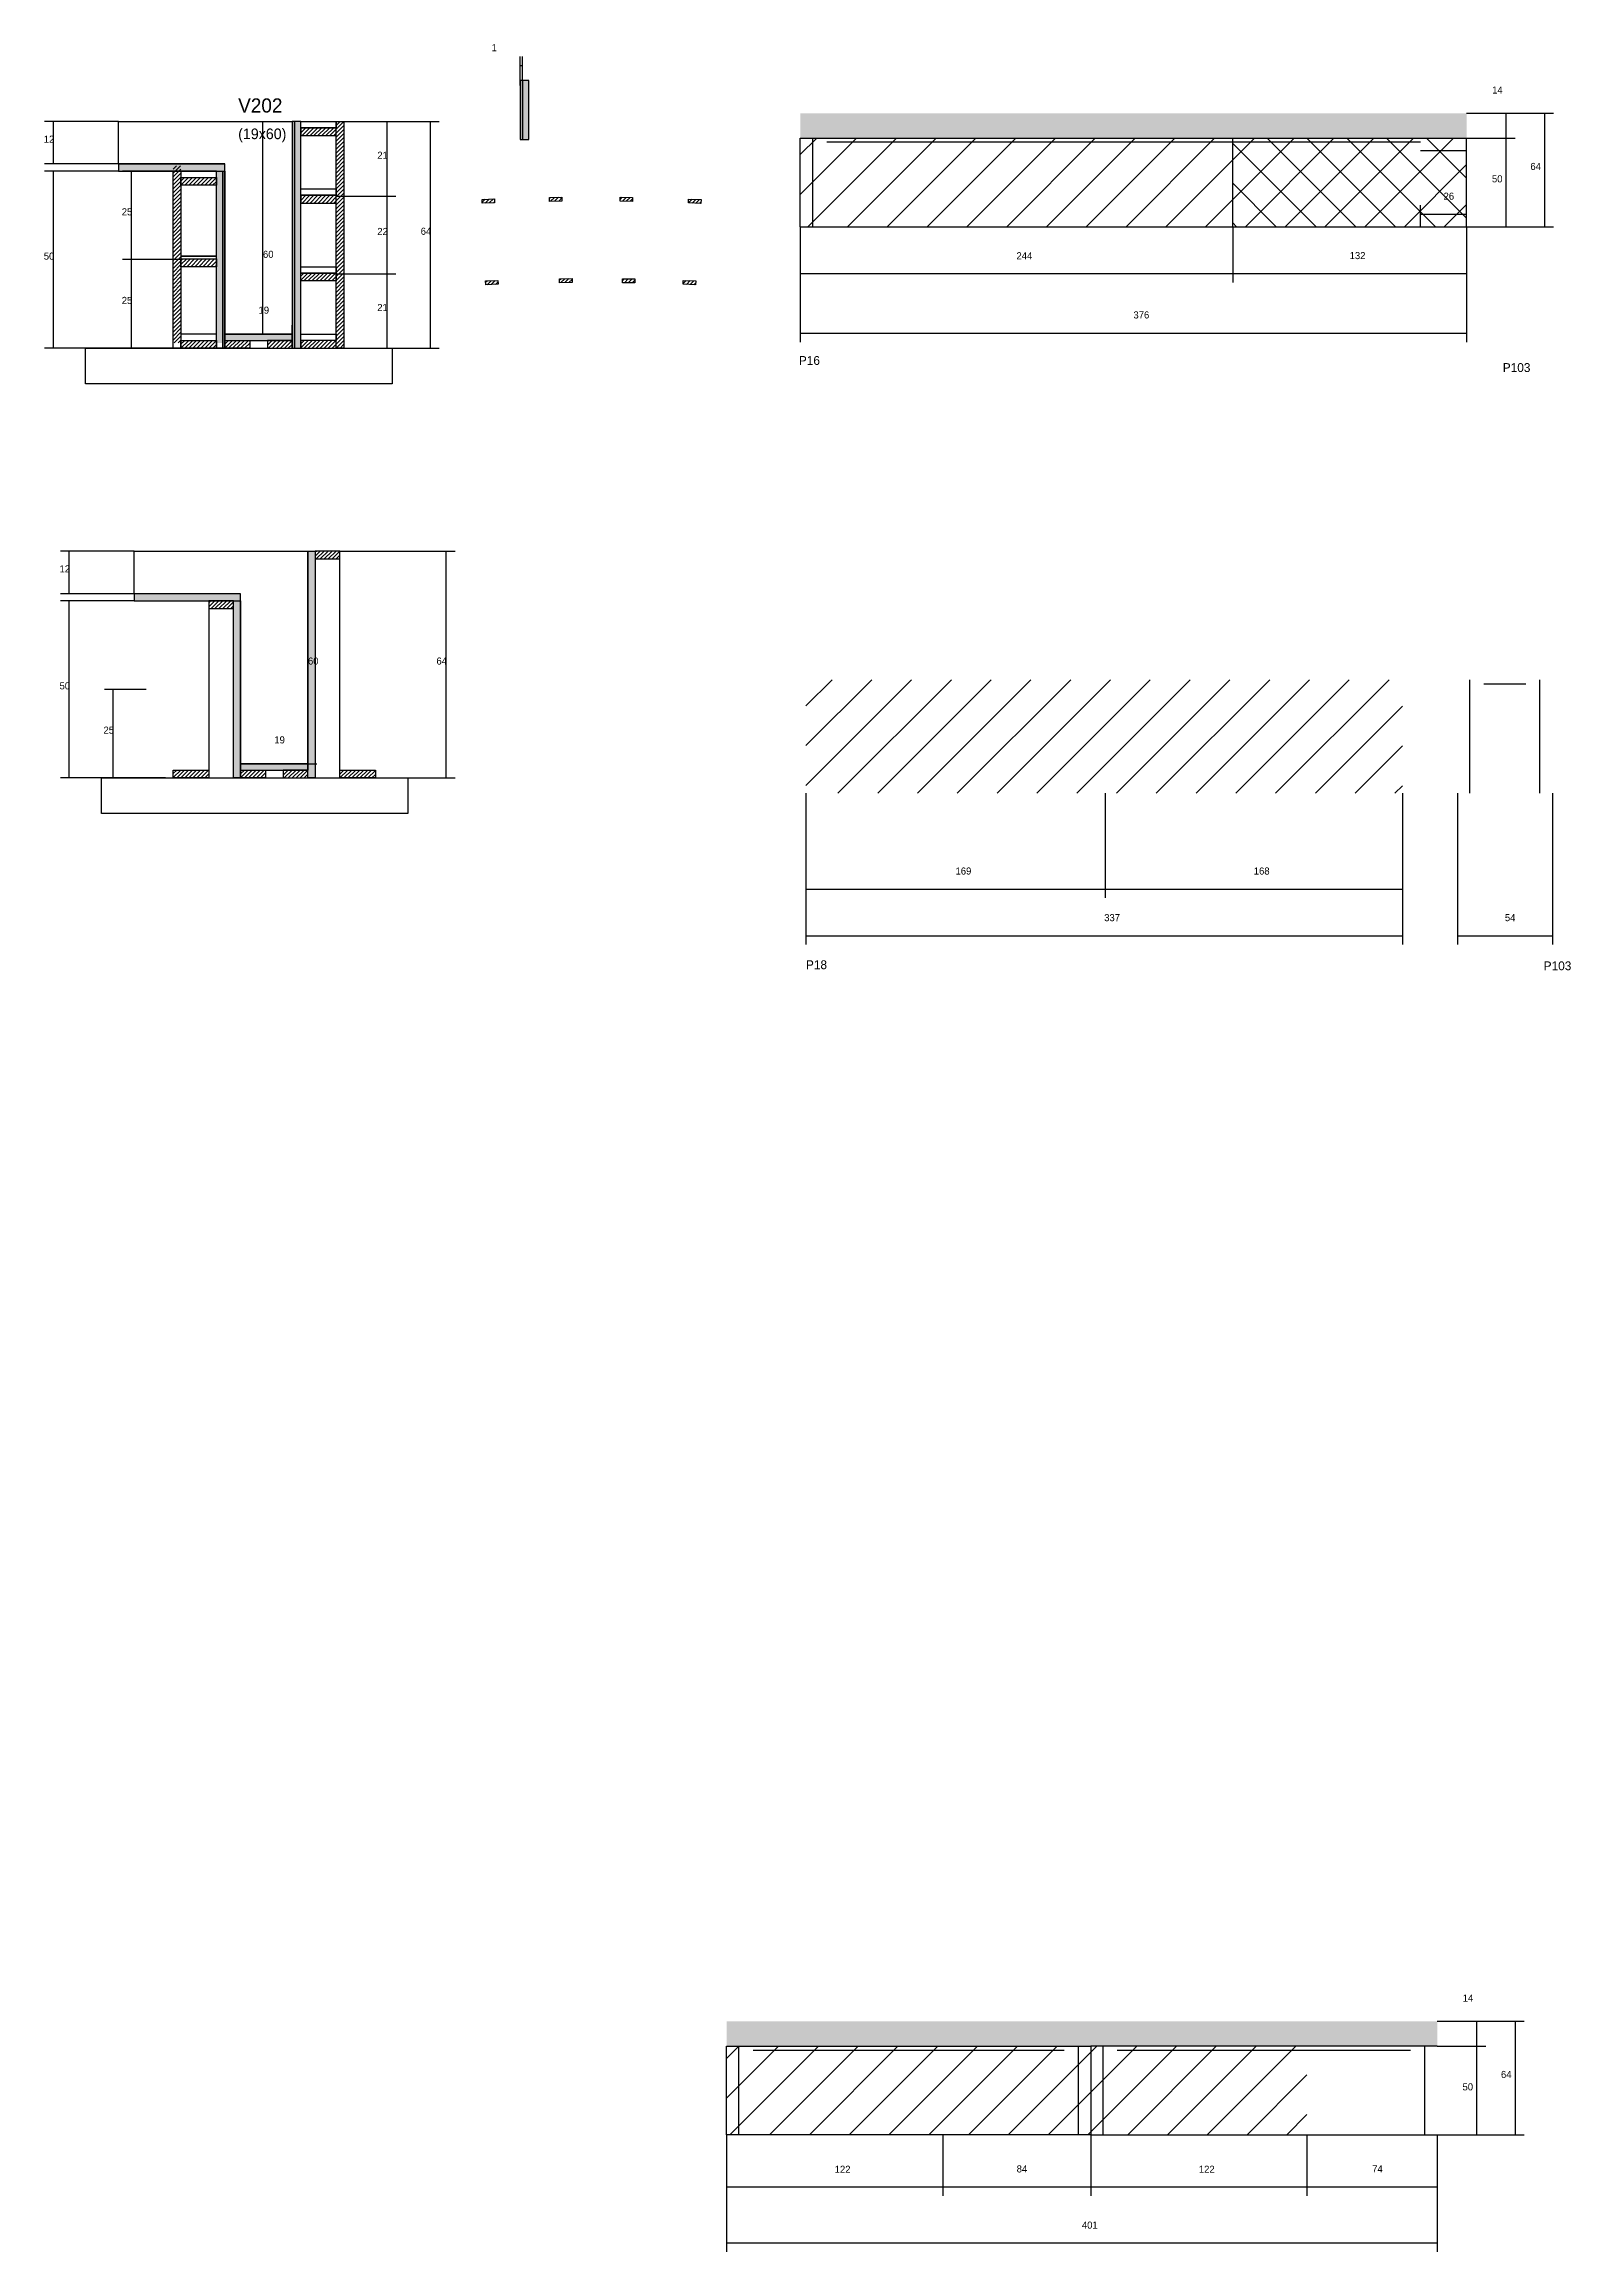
# Model space of a CAD drawing. Header units: metres. Extents: x 6022 to 8885, y 10176 to 11488.
# Drawn here: x 7587 to 8448, y 10242 to 11488 of the extents above; entities that cross this region are included whole.
import ezdxf

# ---------------------------------------------------------------- set-up
doc = ezdxf.new("R2010")
doc.units = ezdxf.units.M
for name, color, linetype in [('CONCRETO', 251, 'Continuous'), ('COTA', 241, 'Continuous'), ('Hachura', 253, 'Continuous'), ('Madeira', 126, 'Continuous'), ('NOMENCLATURA', 7, 'Continuous'), ('Painéis', 200, 'Continuous'), ('REAPROVEITAMENTO', 251, 'Continuous'), ('SARR_2.2x7', 40, 'Continuous'), ('Texto Seção', 7, 'Continuous')]:
    doc.layers.add(name, color=color, linetype=linetype)

msp = doc.modelspace()

# ---------------------------------------------------------------- hatches: boundary and pattern name
at = {"layer": 'COTA'}
h = msp.add_hatch(dxfattribs=at)
h.set_pattern_fill('AR-CONC', scale=0.03)
h.paths.add_polyline_path([(8389.2, 11449), (8389.2, 11435), (8389.2, 11435), (8013.2, 11435), (8013.2, 11435), (8013.2, 11449), (8013.2, 11449), (8389.2, 11449)])
h = msp.add_hatch(dxfattribs=at)
h.set_pattern_fill('AR-CONC', scale=0.03)
h.paths.add_polyline_path([(8372.6, 10372.3), (7971.6, 10372.3), (7971.6, 10372.3), (7971.6, 10358.3), (7971.6, 10358.3), (8372.6, 10358.3), (8372.6, 10358.3), (8372.6, 10372.3)])
at = {"layer": 'Hachura'}
h = msp.add_hatch(color=8, dxfattribs=at)
h.dxf.hatch_style = 1
h.paths.add_polyline_path([(7860, 11467.5), (7856.4, 11467.5), (7856.4, 11467.5), (7856.4, 11434.2), (7856.4, 11434.2), (7860, 11434.2), (7860, 11434.2), (7860, 11467.5)])
h = msp.add_hatch(color=8, dxfattribs=at)
h.dxf.hatch_style = 1
h.paths.add_polyline_path([(7731.3, 11444.4), (7727.7, 11444.4), (7727.7, 11444.4), (7727.7, 11316.4), (7727.7, 11316.4), (7731.3, 11316.4), (7731.3, 11316.4), (7731.3, 11444.4)])
h = msp.add_hatch(dxfattribs=at)
h.set_pattern_fill('ANSI31', scale=0.5)
h.paths.add_polyline_path([(7751.3, 11436.4), (7751.3, 11440.8), (7751.3, 11440.8), (7731.3, 11440.8), (7731.3, 11440.8), (7731.3, 11436.4), (7731.3, 11436.4), (7751.3, 11436.4)])
h = msp.add_hatch(dxfattribs=at)
h.set_pattern_fill('ANSI31', scale=0.5)
h.paths.add_polyline_path([(7751.3, 11444.4), (7755.7, 11444.4), (7755.7, 11444.4), (7755.7, 11316.4), (7755.7, 11316.4), (7751.3, 11316.4), (7751.3, 11316.4), (7751.3, 11444.4)])
h = msp.add_hatch(color=8, dxfattribs=at)
h.dxf.hatch_style = 1
h.paths.add_polyline_path([(7688.5, 11416.4), (7688.5, 11420.4), (7688.5, 11420.4), (7628.5, 11420.4), (7628.5, 11420.4), (7628.5, 11416.4), (7628.5, 11416.4), (7688.5, 11416.4)])
h = msp.add_hatch(dxfattribs=at)
h.set_pattern_fill('ANSI31', scale=0.5)
h.paths.add_polyline_path([(7659.3, 11419.4), (7663.7, 11419.4), (7663.7, 11419.4), (7663.7, 11319.4), (7663.7, 11319.4), (7659.3, 11319.4), (7659.3, 11319.4), (7659.3, 11419.4)])
h = msp.add_hatch(dxfattribs=at)
h.set_pattern_fill('ANSI31', scale=0.5)
h.paths.add_polyline_path([(7663.7, 11408.4), (7663.7, 11412.8), (7663.7, 11412.8), (7683.7, 11412.8), (7683.7, 11412.8), (7683.7, 11408.4), (7683.7, 11408.4), (7663.7, 11408.4)])
h = msp.add_hatch(color=8, dxfattribs=at)
h.dxf.hatch_style = 1
h.paths.add_polyline_path([(7683.7, 11419.4), (7687.3, 11419.4), (7687.3, 11419.4), (7687.3, 11319.4), (7687.3, 11319.4), (7683.7, 11319.4), (7683.7, 11319.4), (7683.7, 11419.4)])
h = msp.add_hatch(dxfattribs=at)
h.set_pattern_fill('ANSI31', scale=0.5)
h.paths.add_polyline_path([(7751.3, 11398.3), (7751.3, 11402.7), (7751.3, 11402.7), (7731.3, 11402.7), (7731.3, 11402.7), (7731.3, 11398.3), (7731.3, 11398.3), (7751.3, 11398.3)])
h = msp.add_hatch(dxfattribs=at)
h.set_pattern_fill('ANSI31', scale=0.5)
h.paths.add_polyline_path([(7833.7, 11398.2), (7833.6, 11400.4), (7833.6, 11400.4), (7840.6, 11400.7), (7840.6, 11400.7), (7840.6, 11398.5), (7840.6, 11398.5), (7833.7, 11398.2)])
h = msp.add_hatch(dxfattribs=at)
h.set_pattern_fill('ANSI31', scale=0.5)
h.paths.add_polyline_path([(7871.7, 11399.3), (7871.7, 11401.5), (7871.7, 11401.5), (7878.7, 11401.6), (7878.7, 11401.6), (7878.7, 11399.4), (7878.7, 11399.4), (7871.7, 11399.3)])
h = msp.add_hatch(dxfattribs=at)
h.set_pattern_fill('ANSI31', scale=0.5)
h.paths.add_polyline_path([(7911.6, 11399.4), (7911.6, 11401.6), (7911.6, 11401.6), (7918.6, 11401.5), (7918.6, 11401.5), (7918.6, 11399.3), (7918.6, 11399.3), (7911.6, 11399.4)])
h = msp.add_hatch(dxfattribs=at)
h.set_pattern_fill('ANSI31', scale=0.5)
h.paths.add_polyline_path([(7950.1, 11398.4), (7950.2, 11400.6), (7950.2, 11400.6), (7957.2, 11400.3), (7957.2, 11400.3), (7957.1, 11398.1), (7957.1, 11398.1), (7950.1, 11398.4)])
h = msp.add_hatch(dxfattribs=at)
h.set_pattern_fill('ANSI31', scale=0.5)
h.paths.add_polyline_path([(7663.7, 11362.4), (7663.7, 11366.8), (7663.7, 11366.8), (7683.7, 11366.8), (7683.7, 11366.8), (7683.7, 11362.4), (7683.7, 11362.4), (7663.7, 11362.4)])
h = msp.add_hatch(dxfattribs=at)
h.set_pattern_fill('ANSI31', scale=0.5)
h.paths.add_polyline_path([(7731.3, 11354.4), (7731.3, 11358.8), (7731.3, 11358.8), (7751.3, 11358.8), (7751.3, 11358.8), (7751.3, 11354.4), (7751.3, 11354.4), (7731.3, 11354.4)])
h = msp.add_hatch(dxfattribs=at)
h.set_pattern_fill('ANSI31', scale=0.5)
h.paths.add_polyline_path([(7835.7, 11352.2), (7835.6, 11354.4), (7835.6, 11354.4), (7842.6, 11354.7), (7842.6, 11354.7), (7842.7, 11352.5), (7842.7, 11352.5), (7835.7, 11352.2)])
h = msp.add_hatch(dxfattribs=at)
h.set_pattern_fill('ANSI31', scale=0.5)
h.paths.add_polyline_path([(7877.4, 11353.4), (7877.4, 11355.6), (7877.4, 11355.6), (7884.4, 11355.7), (7884.4, 11355.7), (7884.4, 11353.5), (7884.4, 11353.5), (7877.4, 11353.4)])
h = msp.add_hatch(dxfattribs=at)
h.set_pattern_fill('ANSI31', scale=0.5)
h.paths.add_polyline_path([(7912.8, 11353.4), (7912.8, 11355.6), (7912.8, 11355.6), (7919.8, 11355.5), (7919.8, 11355.5), (7919.8, 11353.3), (7919.8, 11353.3), (7912.8, 11353.4)])
h = msp.add_hatch(dxfattribs=at)
h.set_pattern_fill('ANSI31', scale=0.5)
h.paths.add_polyline_path([(7947.1, 11352.5), (7947.2, 11354.7), (7947.2, 11354.7), (7954.2, 11354.4), (7954.2, 11354.4), (7954.1, 11352.2), (7954.1, 11352.2), (7947.1, 11352.5)])
h = msp.add_hatch(color=8, dxfattribs=at)
h.dxf.hatch_style = 1
h.paths.add_polyline_path([(7726.5, 11320.8), (7726.5, 11324.4), (7726.5, 11324.4), (7688.5, 11324.4), (7688.5, 11324.4), (7688.5, 11320.8), (7688.5, 11320.8), (7726.5, 11320.8)])
h = msp.add_hatch(dxfattribs=at)
h.set_pattern_fill('ANSI31', scale=0.5)
h.paths.add_polyline_path([(7663.7, 11316.4), (7663.7, 11320.8), (7663.7, 11320.8), (7683.7, 11320.8), (7683.7, 11320.8), (7683.7, 11316.4), (7683.7, 11316.4), (7663.7, 11316.4)])
h = msp.add_hatch(dxfattribs=at)
h.set_pattern_fill('ANSI31', scale=0.5)
h.paths.add_polyline_path([(7688.5, 11316.4), (7688.5, 11320.8), (7688.5, 11320.8), (7702.5, 11320.8), (7702.5, 11320.8), (7702.5, 11316.4), (7702.5, 11316.4), (7688.5, 11316.4)])
h = msp.add_hatch(dxfattribs=at)
h.set_pattern_fill('ANSI31', scale=0.5)
h.paths.add_polyline_path([(7726.5, 11316.4), (7726.5, 11320.8), (7726.5, 11320.8), (7712.5, 11320.8), (7712.5, 11320.8), (7712.5, 11316.4), (7712.5, 11316.4), (7726.5, 11316.4)])
h = msp.add_hatch(dxfattribs=at)
h.set_pattern_fill('ANSI31', scale=0.5)
h.paths.add_polyline_path([(7751.3, 11316.4), (7751.3, 11320.8), (7751.3, 11320.8), (7731.3, 11320.8), (7731.3, 11320.8), (7731.3, 11316.4), (7731.3, 11316.4), (7751.3, 11316.4)])
h = msp.add_hatch(color=8, dxfattribs=at)
h.dxf.hatch_style = 1
h.paths.add_polyline_path([(7735.4, 11201.9), (7739.4, 11201.9), (7739.4, 11201.9), (7739.4, 11073.9), (7739.4, 11073.9), (7735.4, 11073.9), (7735.4, 11073.9), (7735.4, 11201.9)])
h = msp.add_hatch(dxfattribs=at)
h.set_pattern_fill('ANSI31', scale=0.5)
h.paths.add_polyline_path([(7753.4, 11197.5), (7753.4, 11201.9), (7753.4, 11201.9), (7739.4, 11201.9), (7739.4, 11201.9), (7739.4, 11197.5), (7739.4, 11197.5), (7753.4, 11197.5)])
h = msp.add_hatch(color=8, dxfattribs=at)
h.dxf.hatch_style = 1
h.paths.add_polyline_path([(7697.4, 11173.9), (7697.4, 11177.9), (7697.4, 11177.9), (7637.4, 11177.9), (7637.4, 11177.9), (7637.4, 11173.9), (7637.4, 11173.9), (7697.4, 11173.9)])
h = msp.add_hatch(dxfattribs=at)
h.set_pattern_fill('ANSI31', scale=0.5)
h.paths.add_polyline_path([(7693.4, 11169.5), (7693.4, 11173.9), (7693.4, 11173.9), (7679.4, 11173.9), (7679.4, 11173.9), (7679.4, 11169.5), (7679.4, 11169.5), (7693.4, 11169.5)])
h = msp.add_hatch(color=8, dxfattribs=at)
h.dxf.hatch_style = 1
h.paths.add_polyline_path([(7693.4, 11173.9), (7697.4, 11173.9), (7697.4, 11173.9), (7697.4, 11073.9), (7697.4, 11073.9), (7693.4, 11073.9), (7693.4, 11073.9), (7693.4, 11173.9)])
h = msp.add_hatch(dxfattribs=at)
h.set_pattern_fill('ANSI31', scale=0.5)
h.paths.add_polyline_path([(7659.4, 11073.9), (7659.4, 11078.3), (7659.4, 11078.3), (7679.4, 11078.3), (7679.4, 11078.3), (7679.4, 11073.9), (7679.4, 11073.9), (7659.4, 11073.9)])
h = msp.add_hatch(color=8, dxfattribs=at)
h.dxf.hatch_style = 1
h.paths.add_polyline_path([(7735.4, 11078.3), (7735.4, 11081.9), (7735.4, 11081.9), (7697.4, 11081.9), (7697.4, 11081.9), (7697.4, 11078.3), (7697.4, 11078.3), (7735.4, 11078.3)])
h = msp.add_hatch(dxfattribs=at)
h.set_pattern_fill('ANSI31', scale=0.5)
h.paths.add_polyline_path([(7697.4, 11073.9), (7697.4, 11078.3), (7697.4, 11078.3), (7711.4, 11078.3), (7711.4, 11078.3), (7711.4, 11073.9), (7711.4, 11073.9), (7697.4, 11073.9)])
h = msp.add_hatch(dxfattribs=at)
h.set_pattern_fill('ANSI31', scale=0.5)
h.paths.add_polyline_path([(7735.4, 11073.9), (7735.4, 11078.3), (7735.4, 11078.3), (7721.4, 11078.3), (7721.4, 11078.3), (7721.4, 11073.9), (7721.4, 11073.9), (7735.4, 11073.9)])
h = msp.add_hatch(dxfattribs=at)
h.set_pattern_fill('ANSI31', scale=0.5)
h.paths.add_polyline_path([(7753.4, 11073.9), (7753.4, 11078.3), (7753.4, 11078.3), (7773.4, 11078.3), (7773.4, 11078.3), (7773.4, 11073.9), (7773.4, 11073.9), (7753.4, 11073.9)])
at = {"layer": 'REAPROVEITAMENTO'}
h = msp.add_hatch(dxfattribs=at)
h.set_pattern_fill('ANSI31', scale=5)
h.paths.add_polyline_path([(8013.2, 11435), (8013.2, 11385), (8013.2, 11385), (8257.2, 11385), (8257.2, 11385), (8257.2, 11435), (8257.2, 11435), (8013.2, 11435)])
h = msp.add_hatch(dxfattribs=at)
h.set_pattern_fill('ANSI37', scale=5)
h.paths.add_polyline_path([(8257.2, 11435), (8257.2, 11385), (8257.2, 11385), (8389.2, 11385), (8389.2, 11385), (8389.2, 11435), (8389.2, 11435), (8257.2, 11435)])
h = msp.add_hatch(dxfattribs=at)
h.set_pattern_fill('ANSI31', scale=5)
h.paths.add_polyline_path([(8016.4, 11129.3), (8016.4, 11065.3), (8016.4, 11065.3), (8353, 11065.3), (8353, 11065.3), (8353, 11129.3), (8353, 11129.3), (8016.4, 11129.3)])
h = msp.add_hatch(dxfattribs=at)
h.set_pattern_fill('ANSI31', scale=5)
h.paths.add_polyline_path([(7971.6, 10358.3), (7971.6, 10308.3), (7971.6, 10308.3), (8299.1, 10308.3), (8299.1, 10308.3), (8299.1, 10358.3), (8299.1, 10358.3), (7971.6, 10358.3)])

# ---------------------------------------------------------------- linework, layer by layer
at = {"layer": 'CONCRETO'}
for points in [[(7688.5, 11420.4), (7628.5, 11420.4), (7628.5, 11444.4), (7688.5, 11444.4), (7688.5, 11444.4), (7726.5, 11444.4), (7726.5, 11320.8), (7726.5, 11320.8), (7726.5, 11324.4), (7688.5, 11324.4)], [(7697.4, 11177.9), (7637.4, 11177.9), (7637.4, 11201.9), (7697.4, 11201.9), (7697.4, 11201.9), (7735.4, 11201.9), (7735.4, 11078.3), (7735.4, 11078.3), (7735.4, 11081.9), (7697.4, 11081.9)]]:
    msp.add_lwpolyline(points, close=True, dxfattribs=at)
at = {"layer": 'COTA'}
for p, q in [((7855.2, 11464.7), (7855.2, 11481)), ((7855.2, 11476), (7856.4, 11476)), ((7856.4, 11464.7), (7856.4, 11481)), ((8389.2, 11449), (8416.6, 11449)), ((8389.2, 11449), (8438.3, 11449)), ((8411.6, 11435), (8411.6, 11449)), ((8433.3, 11385), (8433.3, 11449)), ((7628.5, 11444.4), (7586.8, 11444.4)), ((7591.8, 11420.4), (7591.8, 11444.4)), ((7688.5, 11444.4), (7715, 11444.4)), ((7710, 11324.4), (7710, 11444.4)), ((7744.5, 11444.4), (7809.5, 11444.4)), ((7751.3, 11444.4), (7785, 11444.4)), ((7780, 11402.3), (7780, 11444.4)), ((7804.5, 11316.4), (7804.5, 11444.4)), ((8389.2, 11435), (8416.6, 11435)), ((8389.2, 11435), (8416.6, 11435)), ((8411.6, 11385), (8411.6, 11435)), ((7628.5, 11420.4), (7586.8, 11420.4)), ((7628.5, 11416.4), (7586.8, 11416.4)), ((7591.8, 11316.4), (7591.8, 11416.4)), ((7663.7, 11416.4), (7630.8, 11416.4)), ((7635.8, 11366.4), (7635.8, 11416.4)), ((7751.3, 11402.3), (7785, 11402.3)), ((7751.3, 11402.3), (7785, 11402.3)), ((7780, 11358.4), (7780, 11402.3)), ((8363.2, 11385), (8363.2, 11397.1)), ((8363.2, 11392.1), (8389.2, 11392.1)), ((8389.2, 11385), (8389.2, 11397.1)), ((8013.2, 11385), (8013.2, 11353.5)), ((8013.2, 11385), (8013.2, 11319.9)), ((8257.2, 11385), (8257.2, 11353.5)), ((8257.2, 11385), (8257.2, 11353.5)), ((8389.2, 11385), (8389.2, 11353.5)), ((8389.2, 11385), (8389.2, 11319.9)), ((8389.2, 11385), (8416.6, 11385)), ((8389.2, 11385), (8438.3, 11385)), ((7663.7, 11366.4), (7630.8, 11366.4)), ((7663.7, 11366.4), (7630.8, 11366.4)), ((7635.8, 11316.4), (7635.8, 11366.4)), ((7751.3, 11358.4), (7785, 11358.4)), ((7751.3, 11358.4), (7785, 11358.4)), ((7780, 11316.4), (7780, 11358.4)), ((8013.2, 11358.5), (8257.2, 11358.5)), ((8257.2, 11358.5), (8389.2, 11358.5)), ((7688.5, 11316.4), (7688.5, 11329.4)), ((7688.5, 11324.4), (7715, 11324.4)), ((7688.5, 11324.4), (7726.5, 11324.4)), ((7726.5, 11316.4), (7726.5, 11329.4)), ((8013.2, 11324.9), (8389.2, 11324.9)), ((7639.3, 11316.4), (7586.8, 11316.4)), ((7663.7, 11316.4), (7630.8, 11316.4)), ((7744.5, 11316.4), (7809.5, 11316.4)), ((7751.3, 11316.4), (7785, 11316.4)), ((7637.4, 11201.9), (7595.7, 11201.9)), ((7600.7, 11177.9), (7600.7, 11201.9)), ((7697.4, 11201.9), (7740.4, 11201.9)), ((7735.4, 11081.9), (7735.4, 11201.9)), ((7753.4, 11201.9), (7818.4, 11201.9)), ((7813.4, 11073.9), (7813.4, 11201.9)), ((7637.4, 11177.9), (7595.7, 11177.9)), ((7637.4, 11173.9), (7595.7, 11173.9)), ((7600.7, 11073.9), (7600.7, 11173.9)), ((7644.1, 11123.9), (7620.5, 11123.9)), ((7625.5, 11073.9), (7625.5, 11123.9)), ((7697.4, 11073.9), (7697.4, 11086.9)), ((7697.4, 11081.9), (7740.4, 11081.9)), ((7697.4, 11081.9), (7735.4, 11081.9)), ((7735.4, 11073.9), (7735.4, 11086.9)), ((7655, 11073.9), (7595.7, 11073.9)), ((7644.1, 11073.9), (7620.5, 11073.9)), ((7753.4, 11073.9), (7818.4, 11073.9)), ((8016.4, 11065.3), (8016.4, 11006.2)), ((8016.4, 11065.3), (8016.4, 10979.9)), ((8185.2, 11065.3), (8185.2, 11006.2)), ((8185.2, 11065.3), (8185.2, 11006.2)), ((8353, 11065.3), (8353, 11006.2)), ((8353, 11065.3), (8353, 10979.9)), ((8384, 11065.3), (8384, 10979.9)), ((8437.6, 11065.3), (8437.6, 10979.9)), ((8016.4, 11011.2), (8185.2, 11011.2)), ((8185.2, 11011.2), (8353, 11011.2)), ((8016.4, 10984.9), (8353, 10984.9)), ((8384, 10984.9), (8437.6, 10984.9)), ((8372.6, 10372.3), (8400, 10372.3)), ((8372.6, 10372.3), (8421.7, 10372.3)), ((8395, 10358.3), (8395, 10372.3)), ((8416.7, 10308.3), (8416.7, 10372.3)), ((8372.6, 10358.3), (8400, 10358.3)), ((8372.6, 10358.3), (8400, 10358.3)), ((8395, 10308.3), (8395, 10358.3)), ((7971.6, 10308.3), (7971.6, 10273.8)), ((8093.6, 10308.3), (8093.6, 10273.8)), ((8093.6, 10308.3), (8093.6, 10273.8)), ((8177.1, 10308.3), (8177.1, 10273.8)), ((8177.1, 10308.3), (8177.1, 10273.8)), ((8299.1, 10308.3), (8299.1, 10273.8)), ((8372.6, 10308.3), (8400, 10308.3)), ((8372.6, 10308.3), (8421.7, 10308.3)), ((7971.6, 10278.8), (8093.6, 10278.8)), ((8093.6, 10278.8), (8177.1, 10278.8)), ((8177.1, 10278.8), (8299.1, 10278.8))]:
    msp.add_line(p, q, dxfattribs=at)
at = {"layer": 'Madeira'}
for points in [[(7751.3, 11436.4), (7751.3, 11440.8), (7731.3, 11440.8), (7731.3, 11436.4)], [(7751.3, 11444.4), (7755.7, 11444.4), (7755.7, 11316.4), (7751.3, 11316.4)], [(7659.3, 11416.4), (7663.7, 11416.4), (7663.7, 11316.4), (7659.3, 11316.4)], [(7663.7, 11408.4), (7663.7, 11412.8), (7683.7, 11412.8), (7683.7, 11408.4)], [(7751.3, 11398.3), (7751.3, 11402.7), (7731.3, 11402.7), (7731.3, 11398.3)], [(7833.7, 11398.2), (7833.6, 11400.4), (7840.6, 11400.7), (7840.6, 11398.5)], [(7871.7, 11399.3), (7871.7, 11401.5), (7878.7, 11401.6), (7878.7, 11399.4)], [(7911.6, 11399.4), (7911.6, 11401.6), (7918.6, 11401.5), (7918.6, 11399.3)], [(7950.1, 11398.4), (7950.2, 11400.6), (7957.2, 11400.3), (7957.1, 11398.1)], [(7663.7, 11362.4), (7663.7, 11366.8), (7683.7, 11366.8), (7683.7, 11362.4)], [(7731.3, 11354.4), (7731.3, 11358.8), (7751.3, 11358.8), (7751.3, 11354.4)], [(7835.7, 11352.2), (7835.6, 11354.4), (7842.6, 11354.7), (7842.7, 11352.5)], [(7877.4, 11353.4), (7877.4, 11355.6), (7884.4, 11355.7), (7884.4, 11353.5)], [(7912.8, 11353.4), (7912.8, 11355.6), (7919.8, 11355.5), (7919.8, 11353.3)], [(7947.1, 11352.5), (7947.2, 11354.7), (7954.2, 11354.4), (7954.1, 11352.2)], [(7782.9, 11296.4), (7609.9, 11296.4), (7609.9, 11316.4), (7782.9, 11316.4)], [(7663.7, 11316.4), (7663.7, 11320.8), (7683.7, 11320.8), (7683.7, 11316.4)], [(7688.5, 11316.4), (7688.5, 11320.8), (7702.5, 11320.8), (7702.5, 11316.4)], [(7726.5, 11316.4), (7726.5, 11320.8), (7712.5, 11320.8), (7712.5, 11316.4)], [(7751.3, 11316.4), (7751.3, 11320.8), (7731.3, 11320.8), (7731.3, 11316.4)], [(7753.4, 11197.5), (7753.4, 11201.9), (7739.4, 11201.9), (7739.4, 11197.5)], [(7753.4, 11201.9), (7739.4, 11201.9), (7739.4, 11073.9), (7753.4, 11073.9)], [(7693.4, 11169.5), (7693.4, 11173.9), (7679.4, 11173.9), (7679.4, 11169.5)], [(7693.4, 11173.9), (7679.4, 11173.9), (7679.4, 11073.9), (7693.4, 11073.9)], [(7659.4, 11073.9), (7659.4, 11078.3), (7679.4, 11078.3), (7679.4, 11073.9)], [(7697.4, 11073.9), (7697.4, 11078.3), (7711.4, 11078.3), (7711.4, 11073.9)], [(7735.4, 11073.9), (7735.4, 11078.3), (7721.4, 11078.3), (7721.4, 11073.9)], [(7753.4, 11073.9), (7753.4, 11078.3), (7773.4, 11078.3), (7773.4, 11073.9)], [(7791.7, 11053.9), (7618.8, 11053.9), (7618.8, 11073.9), (7791.7, 11073.9)]]:
    msp.add_lwpolyline(points, close=True, dxfattribs=at)
at = {"layer": 'Painéis'}
for p, q in [((7731.3, 11444.4), (7751.3, 11444.4)), ((7731.3, 11440.8), (7751.3, 11440.8)), ((8013.2, 11435), (8389.2, 11435)), ((8013.2, 11385), (8013.2, 11435)), ((8257.2, 11385), (8257.2, 11435)), ((8389.2, 11385), (8389.2, 11435)), ((7628.5, 11420.4), (7688.5, 11420.4)), ((7663.7, 11416.4), (7683.7, 11416.4)), ((7663.7, 11412.8), (7683.7, 11412.8)), ((7731.3, 11406.3), (7751.3, 11406.3)), ((7731.3, 11402.7), (7751.3, 11402.7)), ((8013.2, 11385), (8389.2, 11385)), ((7663.7, 11368.4), (7683.7, 11368.4)), ((7663.7, 11366.8), (7683.7, 11366.8)), ((7971.6, 10308.3), (7971.6, 10242.2)), ((8299.1, 10308.3), (8299.1, 10273.8)), ((8372.6, 10308.3), (8372.6, 10242.2)), ((8372.6, 10308.3), (8372.6, 10273.8)), ((8299.1, 10278.8), (8372.6, 10278.8)), ((7971.6, 10247.2), (8372.6, 10247.2))]:
    msp.add_line(p, q, dxfattribs=at)
for points in [[(7856.4, 11467.5), (7855.2, 11467.5), (7855.2, 11434.2), (7856.4, 11434.2)], [(7860, 11467.5), (7856.4, 11467.5), (7856.4, 11434.2), (7860, 11434.2)], [(7727.7, 11444.4), (7726.5, 11444.4), (7726.5, 11316.4), (7727.7, 11316.4)], [(7731.3, 11444.4), (7727.7, 11444.4), (7727.7, 11316.4), (7731.3, 11316.4)], [(7751.3, 11440.8), (7731.3, 11440.8), (7731.3, 11444.4), (7751.3, 11444.4)], [(7688.5, 11416.4), (7688.5, 11420.4), (7628.5, 11420.4), (7628.5, 11416.4)], [(7663.7, 11412.8), (7683.7, 11412.8), (7683.7, 11416.4), (7663.7, 11416.4)], [(7683.7, 11416.4), (7687.3, 11416.4), (7687.3, 11316.4), (7683.7, 11316.4)], [(7687.3, 11416.4), (7688.5, 11416.4), (7688.5, 11316.4), (7687.3, 11316.4)], [(7751.3, 11402.7), (7731.3, 11402.7), (7731.3, 11406.3), (7751.3, 11406.3)], [(7663.7, 11366.8), (7683.7, 11366.8), (7683.7, 11368.4), (7663.7, 11368.4)], [(7751.3, 11358.8), (7731.3, 11358.8), (7731.3, 11362.4), (7751.3, 11362.4)], [(7663.7, 11320.8), (7683.7, 11320.8), (7683.7, 11324.4), (7663.7, 11324.4)], [(7726.5, 11320.8), (7726.5, 11324.4), (7688.5, 11324.4), (7688.5, 11320.8)], [(7751.3, 11320.8), (7731.3, 11320.8), (7731.3, 11324.4), (7751.3, 11324.4)], [(7735.4, 11201.9), (7739.4, 11201.9), (7739.4, 11073.9), (7735.4, 11073.9)], [(7697.4, 11173.9), (7697.4, 11177.9), (7637.4, 11177.9), (7637.4, 11173.9)], [(7693.4, 11173.9), (7697.4, 11173.9), (7697.4, 11073.9), (7693.4, 11073.9)], [(7735.4, 11078.3), (7735.4, 11081.9), (7697.4, 11081.9), (7697.4, 11078.3)], [(7971.6, 10358.3), (8177.1, 10358.3), (8177.1, 10308.3), (7971.6, 10308.3)]]:
    msp.add_lwpolyline(points, close=True, dxfattribs=at)
msp.add_lwpolyline([(8372.6, 10358.3), (8177.1, 10358.3), (8177.1, 10308.3), (8372.6, 10308.3)], dxfattribs=at)
at = {"layer": 'SARR_2.2x7'}
for p, q in [((8020.2, 11385), (8020.2, 11435)), ((8028.2, 11432.8), (8257.2, 11432.8)), ((8257.2, 11432.8), (8363.2, 11432.8)), ((8363.2, 11428), (8389.2, 11428)), ((8391, 11065.3), (8391, 11129.3)), ((8399, 11127.1), (8422.6, 11127.1)), ((8430.6, 11065.3), (8430.6, 11129.3)), ((7978.6, 10308.3), (7978.6, 10358.3)), ((7986.6, 10356.1), (8093.6, 10356.1)), ((8093.6, 10356.1), (8162.1, 10356.1)), ((8170.1, 10308.3), (8170.1, 10358.3)), ((8184.1, 10308.3), (8184.1, 10358.3)), ((8192.1, 10356.1), (8299.1, 10356.1)), ((8299.1, 10356.1), (8357.6, 10356.1)), ((8365.6, 10308.3), (8365.6, 10358.3))]:
    msp.add_line(p, q, dxfattribs=at)

# ---------------------------------------------------------------- texts
at = {"layer": 'COTA'}
for s, p in [('1', (7839, 11484)), ('14', (8403.6, 11460.1)), ('12', (7586.3, 11432.4)), ('21', (7774.5, 11423.3)), ('50', (8403.5, 11410)), ('64', (8425.2, 11417)), ('26', (8376.2, 11400.2)), ('25', (7630.3, 11391.4)), ('22', (7774.5, 11380.3)), ('64', (7799, 11380.4)), ('50', (7586.3, 11366.4)), ('60', (7710, 11367.4)), ('244', (8135.2, 11366.6)), ('132', (8323.2, 11366.7)), ('25', (7630.3, 11341.4)), ('19', (7707.5, 11335.9)), ('21', (7774.5, 11337.4)), ('376', (8201.2, 11333.2)), ('12', (7595.2, 11189.9)), ('60', (7735.4, 11137.9)), ('64', (7807.9, 11137.9)), ('50', (7595.2, 11123.9)), ('25', (7620, 11098.9)), ('19', (7716.4, 11093.4)), ('169', (8100.8, 11019.4)), ('168', (8269.1, 11019.4)), ('337', (8184.7, 10993.1)), ('54', (8410.8, 10993.1)), ('14', (8387, 10383.4)), ('64', (8408.6, 10340.3)), ('50', (8386.9, 10333.3)), ('122', (8032.6, 10286.8)), ('84', (8135.3, 10287)), ('122', (8238.1, 10286.8))]:
    msp.add_text(s, height=4, dxfattribs=at).set_placement(p)
at = {"layer": 'NOMENCLATURA'}
for s, p in [('P16', (8012.4, 11307)), ('P103', (8409.6, 11303)), ('P18', (8016.4, 10966)), ('P103', (8432.7, 10965.4))]:
    msp.add_text(s, height=5, dxfattribs=at).set_placement(p)
at = {"layer": 'Painéis'}
for s, p in [('74', (8335.9, 10287)), ('401', (8172.1, 10255.3))]:
    msp.add_text(s, height=4, dxfattribs=at).set_placement(p)
at = {"layer": 'Texto Seção'}
for s, height, p in [('V202', 8, (7696, 11449.4)), ('(19x60)', 6, (7696, 11434.4))]:
    msp.add_text(s, height=height, dxfattribs=at).set_placement(p)

doc.saveas('drawing.dxf')
